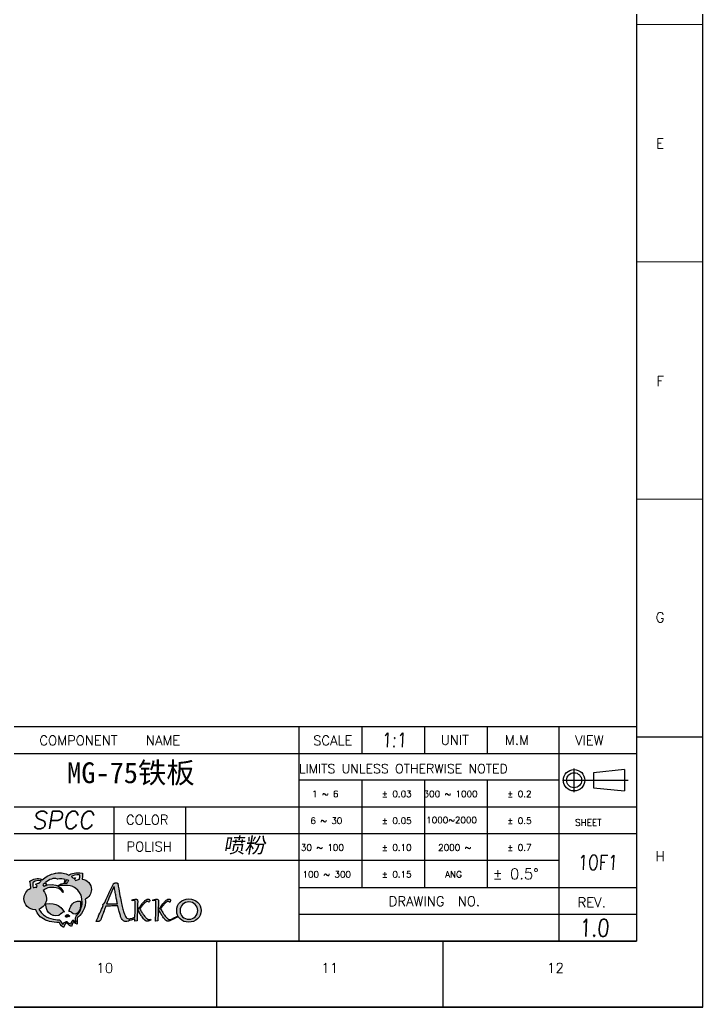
# Model space of a CAD drawing. Header units: millimetres. Extents: x 57 to 1289, y 41 to 911.
# Drawn here: x 986.3 to 1288.9, y 40.8 to 477.9 of the extents above; entities that cross this region are included whole.
import ezdxf
from ezdxf.enums import TextEntityAlignment as Align

# ---------------------------------------------------------------- set-up
doc = ezdxf.new("R2010")
doc.units = ezdxf.units.MM
doc.header["$LTSCALE"] = 30.734
doc.layers.get('0').update_dxf_attribs({"linetype": 'CONTINUOUS'})
doc.layers.add('图层2', color=5, linetype='CONTINUOUS')
doc.styles.add('POSITION', font='romanc.shx', dxfattribs={"height": 3})
doc.styles.get("Standard").update_dxf_attribs({"font": 'romans.shx', "oblique": 10})
doc.styles.add('样式 1', font='')
doc.styles.get('样式 1').set_extended_font_data('NSimSun')

# ---------------------------------------------------------------- blocks, each defined once
blk = doc.blocks.new('10')
for p, q in [((550.52, 288.14), (550.52, 882.14)), ((550.52, 288.14), (550.52, 882.14)), ((530.52, 862.14), (530.52, 308.14)), ((530.52, 369.89), (550.52, 369.89)), ((530.52, 308.14), (-270.48, 308.14)), ((403.52, 308.14), (403.52, 288.14)), ((471.92, 308.14), (471.92, 288.14)), ((550.52, 288.14), (-290.48, 288.14)), ((-290.48, 288.14), (550.52, 288.14))]:
    blk.add_line(p, q)
at = {"const_width": 0.3}
for points in [[(550.52, 585.14), (530.52, 585.14)], [(530.52, 513.39), (550.52, 513.39)], [(530.52, 441.64), (550.52, 441.64)]]:
    blk.add_lwpolyline(points, dxfattribs=at)
at = {"style": 'POSITION'}
for s, p in [('E', (537.64, 549.16)), ('F', (537.64, 477.33)), ('G', (537.64, 405.94)), ('H', (537.64, 333.77)), ('10', (369.75, 300.01)), ('11', (437.79, 300.01)), ('12', (505.98, 300.01))]:
    blk.add_text(s, height=3, dxfattribs=at).set_placement(p, align=Align.MIDDLE_CENTER)

msp = doc.modelspace()

# ---------------------------------------------------------------- hatches: boundary and pattern name
at = {"layer": '图层2'}
h = msp.add_hatch(color=256, dxfattribs=at)
h.dxf.hatch_style = 2
edge = h.paths.add_edge_path()
edge.add_spline(control_points=[(1013.899, 97.54), (1014.174, 99.371), (1014.063, 100.214), (1014.063, 100.214), (1011.059, 100.592), (1009.191, 100.122), (1008.025, 99.366), (1006.571, 100.096), (1004.658, 100.562), (1002.24, 100.201), (1002.24, 100.201), (999.159, 99.863), (996.318, 97.259), (995.104, 97.96), (993.316, 98.126), (990.747, 96.634), (990.747, 96.634), (991.045, 96.298), (991.163, 93.503), (989.414, 92.729), (988.193, 90.981), (988.193, 88.946), (988.193, 86.194), (990.424, 83.962), (993.176, 83.962), (993.285, 83.962), (993.392, 83.972), (993.499, 83.979), (994.065, 82.239), (995.236, 80.448), (997.611, 79.513), (997.611, 79.513), (1000.749, 78.133), (1003.858, 78.35), (1003.858, 78.35), (1004.141, 77.187), (1005.703, 76.17), (1005.703, 76.17), (1006.271, 77.478), (1006.981, 78.495), (1006.981, 78.495), (1007.889, 77.042), (1009.281, 76.606), (1009.281, 76.606), (1010.104, 79.077), (1010.104, 79.077), (1010.104, 79.077), (1010.388, 77.769), (1011.808, 77.623), (1011.808, 77.623), (1011.808, 80.385), (1011.808, 80.385), (1011.808, 80.385), (1015.397, 83.293), (1015.448, 87.363), (1015.448, 87.363), (1015.457, 87.909), (1015.328, 88.717), (1016.935, 89.443), (1018.056, 91.057), (1018.056, 92.936), (1018.056, 95.333), (1016.234, 97.304), (1013.899, 97.54)], knot_values=[0, 0, 0, 0, 1, 1, 1, 2, 2, 2, 3, 3, 3, 4, 4, 4, 5, 5, 5, 6, 6, 6, 7, 7, 7, 8, 8, 8, 9, 9, 9, 10, 10, 10, 11, 11, 11, 12, 12, 12, 13, 13, 13, 14, 14, 14, 15, 15, 15, 16, 16, 16, 17, 17, 17, 18, 18, 18, 19, 19, 19, 20, 20, 20, 21, 21, 21, 21], degree=3, periodic=0)
edge = h.paths.add_edge_path()
edge.add_spline(control_points=[(1008.016, 96.898), (1007.631, 96.485), (1007.397, 96.06), (1007.277, 95.798), (1006.91, 95.821), (1006.518, 95.818), (1006.112, 95.772), (1006.407, 96.339), (1006.739, 96.817), (1007.093, 97.224), (1007.388, 97.132), (1007.695, 97.025), (1008.016, 96.898)], knot_values=[0, 0, 0, 0, 1, 1, 1, 2, 2, 2, 3, 3, 3, 4, 4, 4, 4], degree=3, periodic=0)
edge = h.paths.add_edge_path()
edge.add_spline(control_points=[(1012.886, 99.346), (1012.958, 98.812), (1012.872, 98.087), (1012.774, 97.518), (1012.157, 97.431), (1011.579, 97.221), (1011.065, 96.915), (1010.928, 97.084), (1010.767, 97.269), (1010.58, 97.466), (1010.809, 97.83), (1011.003, 98.052), (1011.003, 98.052), (1010.649, 98.071), (1010.326, 98.049), (1010.03, 97.997), (1009.75, 98.247), (1009.435, 98.501), (1009.079, 98.745), (1011.017, 99.681), (1012.886, 99.346), (1012.886, 99.346)], knot_values=[0, 0, 0, 0, 1, 1, 1, 2, 2, 2, 3, 3, 3, 4, 4, 4, 5, 5, 5, 6, 6, 6, 7, 7, 7, 7], degree=3, periodic=0)
edge = h.paths.add_edge_path()
edge.add_spline(control_points=[(998.215, 94.854), (997.937, 94.761), (997.532, 94.602), (997.066, 94.351), (997.023, 94.431), (996.846, 94.744), (996.51, 95.051), (996.797, 95.317), (997.094, 95.579), (997.399, 95.829), (997.68, 95.567), (997.954, 95.244), (998.215, 94.854)], knot_values=[0, 0, 0, 0, 1, 1, 1, 2, 2, 2, 3, 3, 3, 4, 4, 4, 4], degree=3, periodic=0)
edge = h.paths.add_edge_path()
edge.add_spline(control_points=[(992.08, 96.064), (992.08, 96.064), (993.871, 97.297), (995.801, 96.753), (995.494, 96.436), (995.192, 96.089), (994.899, 95.712), (994.432, 95.727), (993.884, 95.625), (993.245, 95.329), (993.245, 95.329), (993.647, 95.029), (994.105, 94.565), (993.973, 94.35), (993.844, 94.129), (993.72, 93.899), (993.541, 93.918), (993.36, 93.93), (993.176, 93.93), (992.844, 93.93), (992.52, 93.896), (992.206, 93.834), (992.095, 94.509), (991.986, 95.433), (992.08, 96.064)], knot_values=[0, 0, 0, 0, 1, 1, 1, 2, 2, 2, 3, 3, 3, 4, 4, 4, 5, 5, 5, 6, 6, 6, 7, 7, 7, 8, 8, 8, 8], degree=3, periodic=0)
edge = h.paths.add_edge_path()
edge.add_spline(control_points=[(1013.938, 87.072), (1013.938, 87.072), (1013.875, 83.346), (1011.24, 81.112), (1011.24, 81.112), (1010.719, 79.852), (1011.335, 78.641), (1011.335, 78.641), (1010.625, 78.641), (1010.057, 79.416), (1010.057, 79.416), (1009.025, 79.126), (1008.997, 77.623), (1008.997, 77.623), (1007.833, 77.963), (1007.123, 78.786), (1007.123, 78.786), (1005.703, 78.641), (1005.466, 77.43), (1005.466, 77.43), (1004.141, 78.932), (1004.141, 79.465), (1004.141, 79.465), (1000.781, 79.562), (998.037, 80.919), (998.037, 80.919), (995.882, 81.92), (994.829, 84.249), (996.768, 84.932), (998.16, 86.774), (998.16, 88.946), (998.16, 90.313), (997.609, 91.551), (996.717, 92.452), (997.261, 92.929), (997.929, 93.357), (998.747, 93.671), (998.747, 93.671), (1003.537, 94.94), (1005.561, 91.644), (1005.561, 91.644), (1004.709, 95.998), (998.604, 94.969), (998.604, 94.969), (998.506, 94.947), (998.34, 94.895), (998.191, 95.223), (997.97, 95.633), (997.663, 96.041), (999.384, 97.396), (1001.321, 98.322), (1002.997, 97.536), (1002.997, 97.536), (1004.255, 97.937), (1006.41, 97.413), (1006.062, 96.531), (1006.109, 95.79), (1006.111, 95.772), (1005.167, 95.663), (1004.155, 95.321), (1003.253, 94.533), (1003.253, 94.533), (1006.606, 95.197), (1009.82, 94.242), (1009.82, 94.242), (1014.331, 92.283), (1013.938, 87.072)], knot_values=[0, 0, 0, 0, 1, 1, 1, 2, 2, 2, 3, 3, 3, 4, 4, 4, 5, 5, 5, 6, 6, 6, 7, 7, 7, 8, 8, 8, 9, 9, 9, 10, 10, 10, 11, 11, 11, 12, 12, 12, 13, 13, 13, 14, 14, 14, 15, 15, 15, 16, 16, 16, 17, 17, 17, 18, 18, 18, 19, 19, 19, 20, 20, 20, 21, 21, 21, 22, 22, 22, 22], degree=3, periodic=0)
h = msp.add_hatch(color=256, dxfattribs=at)
h.dxf.hatch_style = 2
edge = h.paths.add_edge_path()
edge.add_spline(control_points=[(1038.431, 88.374), (1038.38, 88.468), (1038.302, 88.54), (1038.197, 88.589), (1038.092, 88.637), (1037.946, 88.662), (1037.761, 88.662), (1037.573, 88.662), (1037.339, 88.637), (1037.06, 88.584), (1036.78, 88.535), (1036.439, 88.457), (1036.038, 88.354), (1036.038, 88.354), (1036.08, 88.011), (1036.08, 88.011), (1036.365, 88.053), (1036.599, 88.072), (1036.781, 88.072), (1036.917, 88.072), (1037.028, 88.058), (1037.116, 88.033), (1037.202, 88.006), (1037.271, 87.964), (1037.321, 87.906), (1037.371, 87.848), (1037.404, 87.773), (1037.424, 87.679), (1037.44, 87.588), (1037.45, 87.477), (1037.45, 87.347), (1037.45, 86.68), (1037.444, 86.018), (1037.435, 85.363), (1037.425, 84.709), (1037.411, 84.042), (1037.391, 83.367), (1037.372, 82.688), (1037.349, 81.991), (1037.324, 81.275), (1037.317, 81.087), (1037.309, 80.897), (1037.302, 80.704), (1036.815, 80.543), (1035.452, 80.104), (1035.304, 80.07), (1035.135, 80.032), (1034.968, 80.012), (1034.803, 80.012), (1034.551, 80.012), (1034.318, 80.051), (1034.105, 80.134), (1033.892, 80.217), (1033.69, 80.361), (1033.499, 80.572), (1033.307, 80.779), (1033.122, 81.064), (1032.943, 81.427), (1032.763, 81.792), (1032.584, 82.251), (1032.404, 82.813), (1032.226, 83.372), (1032.039, 84.042), (1031.846, 84.826), (1031.651, 85.606), (1031.447, 86.522), (1031.228, 87.574), (1031.009, 88.626), (1030.774, 89.824), (1030.52, 91.166), (1030.265, 92.511), (1029.986, 94.023), (1029.681, 95.705), (1029.526, 95.772), (1029.381, 95.819), (1029.245, 95.841), (1029.11, 95.866), (1028.972, 95.88), (1028.832, 95.88), (1028.733, 95.88), (1028.635, 95.871), (1028.532, 95.858), (1028.431, 95.841), (1028.334, 95.819), (1028.242, 95.783), (1028.151, 95.75), (1028.065, 95.703), (1027.987, 95.642), (1027.91, 95.581), (1027.847, 95.506), (1027.799, 95.415), (1027.271, 94.416), (1026.66, 93.176), (1025.968, 91.69), (1025.275, 90.206), (1024.486, 88.49), (1023.601, 86.541), (1023.289, 86.539), (1023.136, 86.439), (1023.136, 86.246), (1023.136, 86.137), (1023.185, 86.005), (1023.287, 85.844), (1022.803, 84.795), (1022.301, 83.693), (1021.779, 82.548), (1021.259, 81.399), (1020.707, 80.195), (1020.127, 78.936), (1020.127, 78.936), (1020.23, 78.864), (1020.23, 78.864), (1020.33, 78.858), (1020.442, 78.855), (1020.567, 78.852), (1020.69, 78.85), (1020.792, 78.85), (1020.875, 78.85), (1021.021, 78.85), (1021.159, 78.852), (1021.289, 78.861), (1021.419, 78.866), (1021.541, 78.894), (1021.651, 78.938), (1021.764, 78.986), (1021.868, 79.06), (1021.964, 79.16), (1022.062, 79.262), (1022.149, 79.406), (1022.226, 79.589), (1022.29, 79.749), (1022.357, 79.926), (1022.429, 80.123), (1022.503, 80.32), (1022.587, 80.555), (1022.684, 80.826), (1022.781, 81.097), (1022.893, 81.416), (1023.022, 81.781), (1023.15, 82.146), (1023.301, 82.575), (1023.475, 83.071), (1023.588, 83.389), (1023.719, 83.757), (1023.872, 84.175), (1024.025, 84.59), (1024.195, 85.05), (1024.383, 85.548), (1025.319, 85.601), (1026.224, 85.642), (1027.098, 85.675), (1027.972, 85.706), (1028.858, 85.728), (1029.753, 85.736), (1029.956, 84.798), (1030.15, 83.973), (1030.334, 83.262), (1030.519, 82.553), (1030.698, 81.942), (1030.872, 81.427), (1031.047, 80.914), (1031.22, 80.488), (1031.392, 80.148), (1031.563, 79.81), (1031.741, 79.539), (1031.922, 79.34), (1032.104, 79.138), (1032.293, 78.997), (1032.489, 78.914), (1032.686, 78.833), (1032.895, 78.791), (1033.117, 78.791), (1033.509, 78.791), (1033.96, 78.864), (1034.469, 79.007), (1034.895, 79.13), (1036.452, 79.662), (1037.274, 79.994), (1037.261, 79.67), (1037.248, 79.341), (1037.234, 79.002), (1037.234, 79.002), (1037.309, 78.994), (1037.309, 78.994), (1037.309, 78.994), (1038.292, 79.118), (1038.292, 79.118), (1038.306, 79.592), (1038.32, 80.068), (1038.337, 80.552), (1038.35, 81.034), (1038.366, 81.509), (1038.38, 81.98), (1038.393, 82.448), (1038.407, 82.904), (1038.421, 83.35), (1038.435, 83.793), (1038.447, 84.214), (1038.459, 84.612), (1038.47, 85.008), (1038.481, 85.377), (1038.492, 85.714), (1038.503, 86.052), (1038.511, 86.348), (1038.52, 86.605), (1038.525, 86.86), (1038.531, 87.07), (1038.536, 87.233), (1038.539, 87.397), (1038.542, 87.502), (1038.542, 87.549), (1038.542, 87.726), (1038.536, 87.884), (1038.525, 88.022), (1038.514, 88.16), (1038.482, 88.277), (1038.431, 88.374)], knot_values=[0, 0, 0, 0, 1, 1, 1, 2, 2, 2, 3, 3, 3, 4, 4, 4, 5, 5, 5, 6, 6, 6, 7, 7, 7, 8, 8, 8, 9, 9, 9, 10, 10, 10, 11, 11, 11, 12, 12, 12, 13, 13, 13, 14, 14, 14, 15, 15, 15, 16, 16, 16, 17, 17, 17, 18, 18, 18, 19, 19, 19, 20, 20, 20, 21, 21, 21, 22, 22, 22, 23, 23, 23, 24, 24, 24, 25, 25, 25, 26, 26, 26, 27, 27, 27, 28, 28, 28, 29, 29, 29, 30, 30, 30, 31, 31, 31, 32, 32, 32, 33, 33, 33, 34, 34, 34, 35, 35, 35, 36, 36, 36, 37, 37, 37, 38, 38, 38, 39, 39, 39, 40, 40, 40, 41, 41, 41, 42, 42, 42, 43, 43, 43, 44, 44, 44, 45, 45, 45, 46, 46, 46, 47, 47, 47, 48, 48, 48, 49, 49, 49, 50, 50, 50, 51, 51, 51, 52, 52, 52, 53, 53, 53, 54, 54, 54, 55, 55, 55, 56, 56, 56, 57, 57, 57, 58, 58, 58, 59, 59, 59, 60, 60, 60, 61, 61, 61, 62, 62, 62, 63, 63, 63, 64, 64, 64, 65, 65, 65, 66, 66, 66, 67, 67, 67, 68, 68, 68, 69, 69, 69, 70, 70, 70, 71, 71, 71, 72, 72, 72, 72], degree=3, periodic=0)
edge = h.paths.add_edge_path()
edge.add_spline(control_points=[(1027.189, 86.597), (1026.408, 86.586), (1025.603, 86.569), (1024.769, 86.55), (1025.196, 87.646), (1025.682, 88.844), (1026.229, 90.145), (1026.776, 91.449), (1027.399, 92.822), (1028.097, 94.267), (1028.097, 94.267), (1028.14, 94.267), (1028.14, 94.267), (1028.261, 93.538), (1028.384, 92.822), (1028.51, 92.116), (1028.636, 91.407), (1028.761, 90.729), (1028.881, 90.079), (1029.003, 89.426), (1029.122, 88.808), (1029.238, 88.224), (1029.354, 87.641), (1029.462, 87.109), (1029.565, 86.63), (1028.761, 86.619), (1027.968, 86.611), (1027.189, 86.597)], knot_values=[0, 0, 0, 0, 1, 1, 1, 2, 2, 2, 3, 3, 3, 4, 4, 4, 5, 5, 5, 6, 6, 6, 7, 7, 7, 8, 8, 8, 9, 9, 9, 9], degree=3, periodic=0)
h = msp.add_hatch(color=256, dxfattribs=at)
h.dxf.hatch_style = 2
edge = h.paths.add_edge_path()
edge.add_spline(control_points=[(1004.899, 84.475), (1004.899, 84.475), (1002.864, 87.576), (997.894, 86.607), (997.894, 86.607), (997.469, 82.731), (1001.065, 81.471), (1001.065, 81.471), (1003.337, 80.696), (1004.709, 82.295), (1004.709, 82.295), (1005.14, 82.893), (1006.125, 83.07), (1006.125, 83.07), (1005.94, 83.167), (1004.899, 84.475)], knot_values=[0, 0, 0, 0, 1, 1, 1, 2, 2, 2, 3, 3, 3, 4, 4, 4, 5, 5, 5, 5], degree=3, periodic=0)
h = msp.add_hatch(color=256, dxfattribs=at)
h.dxf.hatch_style = 2
edge = h.paths.add_edge_path()
edge.add_spline(control_points=[(1008.705, 85.016), (1008.181, 83.62), (1008.116, 83.351), (1008.116, 83.351), (1008.802, 83.27), (1009.125, 82.874), (1009.125, 82.874), (1010.262, 81.421), (1011.684, 82.406), (1011.684, 82.406), (1013.932, 83.998), (1013.125, 87.797), (1013.125, 87.797), (1009.656, 88.282), (1008.705, 85.016), (1008.705, 85.016)], knot_values=[0, 0, 0, 0, 1, 1, 1, 2, 2, 2, 3, 3, 3, 4, 4, 4, 5, 5, 5, 5], degree=3, periodic=0)
h = msp.add_hatch(color=256, dxfattribs=at)
h.dxf.hatch_style = 2
edge = h.paths.add_edge_path()
edge.add_spline(control_points=[(1043.87, 79.661), (1043.746, 79.633), (1043.63, 79.619), (1043.519, 79.619), (1043.426, 79.619), (1043.334, 79.631), (1043.246, 79.653), (1043.157, 79.675), (1043.065, 79.71), (1042.971, 79.763), (1042.877, 79.813), (1042.779, 79.88), (1042.68, 79.962), (1042.577, 80.043), (1042.469, 80.142), (1042.353, 80.259), (1042.192, 80.419), (1042.018, 80.613), (1041.83, 80.837), (1041.641, 81.061), (1041.431, 81.335), (1041.199, 81.659), (1040.966, 81.986), (1040.709, 82.368), (1040.426, 82.811), (1040.144, 83.251), (1039.829, 83.771), (1039.48, 84.369), (1039.795, 84.812), (1040.103, 85.232), (1040.405, 85.628), (1040.703, 86.024), (1040.994, 86.37), (1041.276, 86.669), (1041.555, 86.968), (1041.824, 87.206), (1042.079, 87.38), (1042.333, 87.557), (1042.573, 87.646), (1042.797, 87.646), (1042.908, 87.646), (1043.02, 87.624), (1043.136, 87.58), (1043.25, 87.538), (1043.362, 87.457), (1043.47, 87.341), (1043.47, 87.341), (1043.503, 87.341), (1043.503, 87.341), (1043.622, 87.432), (1043.713, 87.546), (1043.777, 87.679), (1043.841, 87.812), (1043.872, 87.945), (1043.872, 88.078), (1043.872, 88.163), (1043.858, 88.244), (1043.828, 88.321), (1043.801, 88.398), (1043.754, 88.468), (1043.692, 88.526), (1043.629, 88.584), (1043.551, 88.628), (1043.457, 88.664), (1043.363, 88.698), (1043.253, 88.717), (1043.125, 88.717), (1042.829, 88.717), (1042.527, 88.612), (1042.223, 88.404), (1041.916, 88.197), (1041.593, 87.903), (1041.254, 87.527), (1040.915, 87.148), (1040.554, 86.694), (1040.169, 86.165), (1039.784, 85.634), (1039.366, 85.05), (1038.915, 84.408), (1038.915, 84.408), (1038.608, 83.97), (1038.608, 83.97), (1038.608, 83.97), (1038.604, 83.918), (1038.604, 83.918), (1038.975, 83.27), (1039.315, 82.697), (1039.625, 82.204), (1039.935, 81.709), (1040.216, 81.283), (1040.471, 80.92), (1040.723, 80.56), (1040.95, 80.259), (1041.152, 80.021), (1041.351, 79.78), (1041.528, 79.592), (1041.68, 79.451), (1041.772, 79.365), (1041.859, 79.287), (1041.941, 79.224), (1042.025, 79.157), (1042.106, 79.104), (1042.19, 79.06), (1042.27, 79.018), (1042.353, 78.986), (1042.439, 78.963), (1042.521, 78.941), (1042.611, 78.93), (1042.706, 78.93), (1042.803, 78.93), (1042.908, 78.941), (1043.021, 78.961), (1043.135, 78.983), (1043.261, 79.016), (1043.396, 79.057), (1043.535, 79.102), (1043.684, 79.152), (1043.85, 79.215), (1044.014, 79.276), (1044.196, 79.351), (1044.395, 79.434), (1044.395, 79.434), (1044.279, 79.774), (1044.279, 79.774), (1044.13, 79.727), (1043.993, 79.688), (1043.87, 79.661)], knot_values=[0, 0, 0, 0, 1, 1, 1, 2, 2, 2, 3, 3, 3, 4, 4, 4, 5, 5, 5, 6, 6, 6, 7, 7, 7, 8, 8, 8, 9, 9, 9, 10, 10, 10, 11, 11, 11, 12, 12, 12, 13, 13, 13, 14, 14, 14, 15, 15, 15, 16, 16, 16, 17, 17, 17, 18, 18, 18, 19, 19, 19, 20, 20, 20, 21, 21, 21, 22, 22, 22, 23, 23, 23, 24, 24, 24, 25, 25, 25, 26, 26, 26, 27, 27, 27, 28, 28, 28, 29, 29, 29, 30, 30, 30, 31, 31, 31, 32, 32, 32, 33, 33, 33, 34, 34, 34, 35, 35, 35, 36, 36, 36, 37, 37, 37, 38, 38, 38, 39, 39, 39, 40, 40, 40, 41, 41, 41, 42, 42, 42, 42], degree=3, periodic=0)
h = msp.add_hatch(color=256, dxfattribs=at)
h.dxf.hatch_style = 2
edge = h.paths.add_edge_path()
edge.add_spline(control_points=[(1047.627, 88.374), (1047.575, 88.468), (1047.497, 88.54), (1047.392, 88.589), (1047.286, 88.637), (1047.141, 88.662), (1046.956, 88.662), (1046.768, 88.662), (1046.534, 88.637), (1046.254, 88.584), (1045.975, 88.535), (1045.634, 88.457), (1045.233, 88.354), (1045.233, 88.354), (1045.274, 88.011), (1045.274, 88.011), (1045.56, 88.053), (1045.793, 88.072), (1045.976, 88.072), (1046.112, 88.072), (1046.224, 88.058), (1046.31, 88.033), (1046.398, 88.006), (1046.466, 87.964), (1046.516, 87.906), (1046.566, 87.848), (1046.599, 87.773), (1046.617, 87.679), (1046.635, 87.588), (1046.645, 87.477), (1046.645, 87.347), (1046.645, 86.68), (1046.639, 86.018), (1046.631, 85.363), (1046.619, 84.709), (1046.606, 84.042), (1046.586, 83.367), (1046.567, 82.688), (1046.544, 81.991), (1046.517, 81.275), (1046.491, 80.555), (1046.462, 79.799), (1046.429, 79.002), (1046.429, 79.002), (1046.504, 78.994), (1046.504, 78.994), (1046.504, 78.994), (1047.487, 79.118), (1047.487, 79.118), (1047.501, 79.592), (1047.515, 80.068), (1047.53, 80.552), (1047.546, 81.034), (1047.561, 81.509), (1047.575, 81.98), (1047.589, 82.448), (1047.602, 82.904), (1047.616, 83.35), (1047.63, 83.793), (1047.642, 84.214), (1047.653, 84.612), (1047.664, 85.008), (1047.676, 85.377), (1047.686, 85.714), (1047.698, 86.052), (1047.706, 86.348), (1047.713, 86.605), (1047.72, 86.86), (1047.727, 87.07), (1047.729, 87.233), (1047.735, 87.397), (1047.736, 87.502), (1047.736, 87.549), (1047.736, 87.726), (1047.731, 87.884), (1047.72, 88.022), (1047.709, 88.16), (1047.677, 88.277), (1047.627, 88.374)], knot_values=[0, 0, 0, 0, 1, 1, 1, 2, 2, 2, 3, 3, 3, 4, 4, 4, 5, 5, 5, 6, 6, 6, 7, 7, 7, 8, 8, 8, 9, 9, 9, 10, 10, 10, 11, 11, 11, 12, 12, 12, 13, 13, 13, 14, 14, 14, 15, 15, 15, 16, 16, 16, 17, 17, 17, 18, 18, 18, 19, 19, 19, 20, 20, 20, 21, 21, 21, 22, 22, 22, 23, 23, 23, 24, 24, 24, 25, 25, 25, 26, 26, 26, 26], degree=3, periodic=0)
h = msp.add_hatch(color=256, dxfattribs=at)
h.dxf.hatch_style = 2
edge = h.paths.add_edge_path()
edge.add_spline(control_points=[(1053.066, 79.661), (1052.941, 79.633), (1052.825, 79.619), (1052.715, 79.619), (1052.62, 79.619), (1052.529, 79.631), (1052.441, 79.653), (1052.352, 79.675), (1052.26, 79.71), (1052.166, 79.763), (1052.072, 79.813), (1051.974, 79.88), (1051.873, 79.962), (1051.772, 80.043), (1051.664, 80.142), (1051.548, 80.259), (1051.388, 80.419), (1051.213, 80.613), (1051.024, 80.837), (1050.836, 81.061), (1050.626, 81.335), (1050.394, 81.659), (1050.161, 81.986), (1049.903, 82.368), (1049.622, 82.811), (1049.339, 83.251), (1049.023, 83.771), (1048.675, 84.369), (1048.99, 84.812), (1049.297, 85.232), (1049.597, 85.628), (1049.898, 86.024), (1050.189, 86.37), (1050.469, 86.669), (1050.751, 86.968), (1051.019, 87.206), (1051.274, 87.38), (1051.528, 87.557), (1051.768, 87.646), (1051.992, 87.646), (1052.103, 87.646), (1052.215, 87.624), (1052.329, 87.58), (1052.444, 87.538), (1052.556, 87.457), (1052.665, 87.341), (1052.665, 87.341), (1052.698, 87.341), (1052.698, 87.341), (1052.817, 87.432), (1052.908, 87.546), (1052.972, 87.679), (1053.035, 87.812), (1053.067, 87.945), (1053.067, 88.078), (1053.067, 88.163), (1053.052, 88.244), (1053.024, 88.321), (1052.994, 88.398), (1052.949, 88.468), (1052.886, 88.526), (1052.825, 88.584), (1052.746, 88.628), (1052.652, 88.664), (1052.558, 88.698), (1052.447, 88.717), (1052.32, 88.717), (1052.024, 88.717), (1051.722, 88.612), (1051.416, 88.404), (1051.11, 88.197), (1050.788, 87.903), (1050.45, 87.527), (1050.11, 87.148), (1049.749, 86.694), (1049.364, 86.165), (1048.979, 85.634), (1048.561, 85.05), (1048.11, 84.408), (1048.11, 84.408), (1047.803, 83.97), (1047.803, 83.97), (1047.803, 83.97), (1047.799, 83.918), (1047.799, 83.918), (1048.169, 83.27), (1048.51, 82.697), (1048.82, 82.204), (1049.13, 81.709), (1049.413, 81.283), (1049.664, 80.92), (1049.919, 80.56), (1050.144, 80.259), (1050.345, 80.021), (1050.546, 79.78), (1050.723, 79.592), (1050.875, 79.451), (1050.967, 79.365), (1051.054, 79.287), (1051.137, 79.224), (1051.22, 79.157), (1051.301, 79.104), (1051.383, 79.06), (1051.464, 79.018), (1051.548, 78.986), (1051.632, 78.963), (1051.717, 78.941), (1051.806, 78.93), (1051.9, 78.93), (1051.998, 78.93), (1052.103, 78.941), (1052.216, 78.961), (1052.329, 78.983), (1052.455, 79.016), (1052.593, 79.057), (1052.728, 79.102), (1052.879, 79.152), (1053.044, 79.215), (1053.208, 79.276), (1056.052, 80.695), (1056.251, 80.778), (1056.251, 80.778), (1056.135, 81.118), (1056.135, 81.118), (1055.985, 81.071), (1053.187, 79.688), (1053.066, 79.661)], knot_values=[0, 0, 0, 0, 1, 1, 1, 2, 2, 2, 3, 3, 3, 4, 4, 4, 5, 5, 5, 6, 6, 6, 7, 7, 7, 8, 8, 8, 9, 9, 9, 10, 10, 10, 11, 11, 11, 12, 12, 12, 13, 13, 13, 14, 14, 14, 15, 15, 15, 16, 16, 16, 17, 17, 17, 18, 18, 18, 19, 19, 19, 20, 20, 20, 21, 21, 21, 22, 22, 22, 23, 23, 23, 24, 24, 24, 25, 25, 25, 26, 26, 26, 27, 27, 27, 28, 28, 28, 29, 29, 29, 30, 30, 30, 31, 31, 31, 32, 32, 32, 33, 33, 33, 34, 34, 34, 35, 35, 35, 36, 36, 36, 37, 37, 37, 38, 38, 38, 39, 39, 39, 40, 40, 40, 41, 41, 41, 42, 42, 42, 42], degree=3, periodic=0)
h = msp.add_hatch(color=256, dxfattribs=at)
h.dxf.hatch_style = 2
edge = h.paths.add_edge_path()
edge.add_spline(control_points=[(1065.065, 87.325), (1064.032, 88.308), (1062.739, 88.8), (1061.186, 88.8), (1059.633, 88.8), (1058.348, 88.308), (1057.333, 87.325), (1056.316, 86.342), (1055.808, 85.1), (1055.808, 83.598), (1055.808, 82.136), (1056.313, 80.919), (1057.322, 79.947), (1058.33, 78.976), (1059.593, 78.49), (1061.106, 78.49), (1062.694, 78.49), (1064.008, 78.976), (1065.051, 79.947), (1066.093, 80.919), (1066.614, 82.145), (1066.614, 83.627), (1066.614, 85.109), (1066.098, 86.342), (1065.065, 87.325)], knot_values=[0, 0, 0, 0, 1, 1, 1, 2, 2, 2, 3, 3, 3, 4, 4, 4, 5, 5, 5, 6, 6, 6, 7, 7, 7, 8, 8, 8, 8], degree=3, periodic=0)
edge = h.paths.add_edge_path()
edge.add_spline(control_points=[(1064.007, 80.915), (1063.257, 80.18), (1062.322, 79.814), (1061.201, 79.814), (1060.084, 79.814), (1059.154, 80.173), (1058.412, 80.893), (1057.669, 81.612), (1057.297, 82.514), (1057.297, 83.598), (1057.297, 84.716), (1057.668, 85.634), (1058.408, 86.354), (1059.149, 87.073), (1060.093, 87.432), (1061.244, 87.432), (1062.336, 87.432), (1063.257, 87.069), (1064.007, 86.342), (1064.758, 85.616), (1065.132, 84.72), (1065.132, 83.655), (1065.132, 82.562), (1064.758, 81.648), (1064.007, 80.915)], knot_values=[0, 0, 0, 0, 1, 1, 1, 2, 2, 2, 3, 3, 3, 4, 4, 4, 5, 5, 5, 6, 6, 6, 7, 7, 7, 8, 8, 8, 8], degree=3, periodic=0)
h = msp.add_hatch(color=256, dxfattribs=at)
h.dxf.hatch_style = 2
edge = h.paths.add_edge_path()
edge.add_spline(control_points=[(1006.508, 80.996), (1006.981, 80.172), (1007.548, 80.996), (1007.548, 80.996), (1008.303, 80.512), (1008.319, 81.286), (1008.319, 81.286), (1007.243, 82.789), (1006.508, 80.996), (1006.508, 80.996)], knot_values=[0, 0, 0, 0, 1, 1, 1, 2, 2, 2, 3, 3, 3, 3], degree=3, periodic=0)

# ---------------------------------------------------------------- linework, layer by layer
for p, q in [((789.637, 165.038), (1259.418, 165.038)), ((1109.942, 165.038), (1109.942, 70.132)), ((1137.702, 165.038), (1137.702, 153.412)), ((1165.462, 165.038), (1165.462, 153.412)), ((1193.221, 165.038), (1193.221, 153.412)), ((1224.918, 165.038), (1224.918, 70.132)), ((1259.418, 165.038), (1259.418, 70.132)), ((789.637, 153.174), (1259.418, 153.174)), ((1254.077, 146.057), (1240.293, 144.633)), ((1240.293, 144.633), (1240.293, 137.99)), ((1254.077, 146.057), (1254.077, 136.566)), ((1224.918, 141.311), (1109.942, 141.311)), ((1137.702, 141.311), (1137.702, 93.859)), ((1165.462, 141.311), (1165.462, 93.859)), ((1193.221, 141.311), (1193.221, 93.859)), ((1240.293, 137.99), (1254.077, 136.566)), ((1259.418, 129.448), (789.637, 129.448)), ((1028.086, 105.722), (1028.086, 129.448)), ((1059.653, 129.448), (1059.653, 105.722)), ((1259.418, 117.585), (789.637, 117.585)), ((1224.918, 105.722), (789.637, 105.722)), ((1109.942, 93.859), (1259.418, 93.859)), ((1109.942, 81.995), (1259.418, 81.995)), ((789.637, 70.132), (1259.418, 70.132))]:
    msp.add_line(p, q)
at = {"ltscale": 0.5}
for p, q in [((1231.752, 136.079), (1231.752, 146.436)), ((1226.666, 141.311), (1255.668, 141.311))]:
    msp.add_line(p, q, dxfattribs=at)
for radius in [4.745, 3.322]:
    msp.add_circle((1231.752, 141.311), radius)
at = {"layer": '图层2'}
for points, knots in [([(1013.899, 97.54), (1014.174, 99.371), (1014.063, 100.214), (1014.063, 100.214), (1011.059, 100.592), (1009.191, 100.122), (1008.025, 99.366), (1006.571, 100.096), (1004.658, 100.562), (1002.24, 100.201), (1002.24, 100.201), (999.159, 99.863), (996.318, 97.259), (995.104, 97.96), (993.316, 98.126), (990.747, 96.634), (990.747, 96.634), (991.045, 96.298), (991.163, 93.503), (989.414, 92.729), (988.193, 90.981), (988.193, 88.946), (988.193, 86.194), (990.424, 83.962), (993.176, 83.962), (993.285, 83.962), (993.392, 83.972), (993.499, 83.979), (994.065, 82.239), (995.236, 80.448), (997.611, 79.513), (997.611, 79.513), (1000.749, 78.133), (1003.858, 78.35), (1003.858, 78.35), (1004.141, 77.187), (1005.703, 76.17), (1005.703, 76.17), (1006.271, 77.478), (1006.981, 78.495), (1006.981, 78.495), (1007.889, 77.042), (1009.281, 76.606), (1009.281, 76.606), (1010.104, 79.077), (1010.104, 79.077), (1010.104, 79.077), (1010.388, 77.769), (1011.808, 77.623), (1011.808, 77.623), (1011.808, 80.385), (1011.808, 80.385), (1011.808, 80.385), (1015.397, 83.293), (1015.448, 87.363), (1015.448, 87.363), (1015.457, 87.909), (1015.328, 88.717), (1016.935, 89.443), (1018.056, 91.057), (1018.056, 92.936), (1018.056, 95.333), (1016.234, 97.304), (1013.899, 97.54)], [0, 0, 0, 0, 1, 1, 1, 2, 2, 2, 3, 3, 3, 4, 4, 4, 5, 5, 5, 6, 6, 6, 7, 7, 7, 8, 8, 8, 9, 9, 9, 10, 10, 10, 11, 11, 11, 12, 12, 12, 13, 13, 13, 14, 14, 14, 15, 15, 15, 16, 16, 16, 17, 17, 17, 18, 18, 18, 19, 19, 19, 20, 20, 20, 21, 21, 21, 21]), ([(992.08, 96.064), (992.08, 96.064), (993.871, 97.297), (995.801, 96.753), (995.494, 96.436), (995.192, 96.089), (994.899, 95.712), (994.432, 95.727), (993.884, 95.625), (993.245, 95.329), (993.245, 95.329), (993.647, 95.029), (994.105, 94.565), (993.973, 94.35), (993.844, 94.129), (993.72, 93.899), (993.541, 93.918), (993.36, 93.93), (993.176, 93.93), (992.844, 93.93), (992.52, 93.896), (992.206, 93.834), (992.095, 94.509), (991.986, 95.433), (992.08, 96.064)], [0, 0, 0, 0, 1, 1, 1, 2, 2, 2, 3, 3, 3, 4, 4, 4, 5, 5, 5, 6, 6, 6, 7, 7, 7, 8, 8, 8, 8]), ([(1013.938, 87.072), (1013.938, 87.072), (1013.875, 83.346), (1011.24, 81.112), (1011.24, 81.112), (1010.719, 79.852), (1011.335, 78.641), (1011.335, 78.641), (1010.625, 78.641), (1010.057, 79.416), (1010.057, 79.416), (1009.025, 79.126), (1008.997, 77.623), (1008.997, 77.623), (1007.833, 77.963), (1007.123, 78.786), (1007.123, 78.786), (1005.703, 78.641), (1005.466, 77.43), (1005.466, 77.43), (1004.141, 78.932), (1004.141, 79.465), (1004.141, 79.465), (1000.781, 79.562), (998.037, 80.919), (998.037, 80.919), (995.882, 81.92), (994.829, 84.249), (996.768, 84.932), (998.16, 86.774), (998.16, 88.946), (998.16, 90.313), (997.609, 91.551), (996.717, 92.452), (997.261, 92.929), (997.929, 93.357), (998.747, 93.671), (998.747, 93.671), (1003.537, 94.94), (1005.561, 91.644), (1005.561, 91.644), (1004.709, 95.998), (998.604, 94.969), (998.604, 94.969), (998.506, 94.947), (998.34, 94.895), (998.191, 95.223), (997.97, 95.633), (997.663, 96.041), (999.384, 97.396), (1001.321, 98.322), (1002.997, 97.536), (1002.997, 97.536), (1004.255, 97.937), (1006.41, 97.413), (1006.062, 96.531), (1006.109, 95.79), (1006.111, 95.772), (1005.167, 95.663), (1004.155, 95.321), (1003.253, 94.533), (1003.253, 94.533), (1006.606, 95.197), (1009.82, 94.242), (1009.82, 94.242), (1014.331, 92.283), (1013.938, 87.072)], [0, 0, 0, 0, 1, 1, 1, 2, 2, 2, 3, 3, 3, 4, 4, 4, 5, 5, 5, 6, 6, 6, 7, 7, 7, 8, 8, 8, 9, 9, 9, 10, 10, 10, 11, 11, 11, 12, 12, 12, 13, 13, 13, 14, 14, 14, 15, 15, 15, 16, 16, 16, 17, 17, 17, 18, 18, 18, 19, 19, 19, 20, 20, 20, 21, 21, 21, 22, 22, 22, 22]), ([(1008.016, 96.898), (1007.631, 96.485), (1007.397, 96.06), (1007.277, 95.798), (1006.91, 95.821), (1006.518, 95.818), (1006.112, 95.772), (1006.407, 96.339), (1006.739, 96.817), (1007.093, 97.224), (1007.388, 97.132), (1007.695, 97.025), (1008.016, 96.898)], [0, 0, 0, 0, 1, 1, 1, 2, 2, 2, 3, 3, 3, 4, 4, 4, 4]), ([(1012.886, 99.346), (1012.958, 98.812), (1012.872, 98.087), (1012.774, 97.518), (1012.157, 97.431), (1011.579, 97.221), (1011.065, 96.915), (1010.928, 97.084), (1010.767, 97.269), (1010.58, 97.466), (1010.809, 97.83), (1011.003, 98.052), (1011.003, 98.052), (1010.649, 98.071), (1010.326, 98.049), (1010.03, 97.997), (1009.75, 98.247), (1009.435, 98.501), (1009.079, 98.745), (1011.017, 99.681), (1012.886, 99.346), (1012.886, 99.346)], [0, 0, 0, 0, 1, 1, 1, 2, 2, 2, 3, 3, 3, 4, 4, 4, 5, 5, 5, 6, 6, 6, 7, 7, 7, 7]), ([(998.215, 94.854), (997.937, 94.761), (997.532, 94.602), (997.066, 94.351), (997.023, 94.431), (996.846, 94.744), (996.51, 95.051), (996.797, 95.317), (997.094, 95.579), (997.399, 95.829), (997.68, 95.567), (997.954, 95.244), (998.215, 94.854)], [0, 0, 0, 0, 1, 1, 1, 2, 2, 2, 3, 3, 3, 4, 4, 4, 4]), ([(1038.431, 88.374), (1038.38, 88.468), (1038.302, 88.54), (1038.197, 88.589), (1038.092, 88.637), (1037.946, 88.662), (1037.761, 88.662), (1037.573, 88.662), (1037.339, 88.637), (1037.06, 88.584), (1036.78, 88.535), (1036.439, 88.457), (1036.038, 88.354), (1036.038, 88.354), (1036.08, 88.011), (1036.08, 88.011), (1036.365, 88.053), (1036.599, 88.072), (1036.781, 88.072), (1036.917, 88.072), (1037.028, 88.058), (1037.116, 88.033), (1037.202, 88.006), (1037.271, 87.964), (1037.321, 87.906), (1037.371, 87.848), (1037.404, 87.773), (1037.424, 87.679), (1037.44, 87.588), (1037.45, 87.477), (1037.45, 87.347), (1037.45, 86.68), (1037.444, 86.018), (1037.435, 85.363), (1037.425, 84.709), (1037.411, 84.042), (1037.391, 83.367), (1037.372, 82.688), (1037.349, 81.991), (1037.324, 81.275), (1037.317, 81.087), (1037.309, 80.897), (1037.302, 80.704), (1036.815, 80.543), (1035.452, 80.104), (1035.304, 80.07), (1035.135, 80.032), (1034.968, 80.012), (1034.803, 80.012), (1034.551, 80.012), (1034.318, 80.051), (1034.105, 80.134), (1033.892, 80.217), (1033.69, 80.361), (1033.499, 80.572), (1033.307, 80.779), (1033.122, 81.064), (1032.943, 81.427), (1032.763, 81.792), (1032.584, 82.251), (1032.404, 82.813), (1032.226, 83.372), (1032.039, 84.042), (1031.846, 84.826), (1031.651, 85.606), (1031.447, 86.522), (1031.228, 87.574), (1031.009, 88.626), (1030.774, 89.824), (1030.52, 91.166), (1030.265, 92.511), (1029.986, 94.023), (1029.681, 95.705), (1029.526, 95.772), (1029.381, 95.819), (1029.245, 95.841), (1029.11, 95.866), (1028.972, 95.88), (1028.832, 95.88), (1028.733, 95.88), (1028.635, 95.871), (1028.532, 95.858), (1028.431, 95.841), (1028.334, 95.819), (1028.242, 95.783), (1028.151, 95.75), (1028.065, 95.703), (1027.987, 95.642), (1027.91, 95.581), (1027.847, 95.506), (1027.799, 95.415), (1027.271, 94.416), (1026.66, 93.176), (1025.968, 91.69), (1025.275, 90.206), (1024.486, 88.49), (1023.601, 86.541), (1023.289, 86.539), (1023.136, 86.439), (1023.136, 86.246), (1023.136, 86.137), (1023.185, 86.005), (1023.287, 85.844), (1022.803, 84.795), (1022.301, 83.693), (1021.779, 82.548), (1021.259, 81.399), (1020.707, 80.195), (1020.127, 78.936), (1020.127, 78.936), (1020.23, 78.864), (1020.23, 78.864), (1020.33, 78.858), (1020.442, 78.855), (1020.567, 78.852), (1020.69, 78.85), (1020.792, 78.85), (1020.875, 78.85), (1021.021, 78.85), (1021.159, 78.852), (1021.289, 78.861), (1021.419, 78.866), (1021.541, 78.894), (1021.651, 78.938), (1021.764, 78.986), (1021.868, 79.06), (1021.964, 79.16), (1022.062, 79.262), (1022.149, 79.406), (1022.226, 79.589), (1022.29, 79.749), (1022.357, 79.926), (1022.429, 80.123), (1022.503, 80.32), (1022.587, 80.555), (1022.684, 80.826), (1022.781, 81.097), (1022.893, 81.416), (1023.022, 81.781), (1023.15, 82.146), (1023.301, 82.575), (1023.475, 83.071), (1023.588, 83.389), (1023.719, 83.757), (1023.872, 84.175), (1024.025, 84.59), (1024.195, 85.05), (1024.383, 85.548), (1025.319, 85.601), (1026.224, 85.642), (1027.098, 85.675), (1027.972, 85.706), (1028.858, 85.728), (1029.753, 85.736), (1029.956, 84.798), (1030.15, 83.973), (1030.334, 83.262), (1030.519, 82.553), (1030.698, 81.942), (1030.872, 81.427), (1031.047, 80.914), (1031.22, 80.488), (1031.392, 80.148), (1031.563, 79.81), (1031.741, 79.539), (1031.922, 79.34), (1032.104, 79.138), (1032.293, 78.997), (1032.489, 78.914), (1032.686, 78.833), (1032.895, 78.791), (1033.117, 78.791), (1033.509, 78.791), (1033.96, 78.864), (1034.469, 79.007), (1034.895, 79.13), (1036.452, 79.662), (1037.274, 79.994), (1037.261, 79.67), (1037.248, 79.341), (1037.234, 79.002), (1037.234, 79.002), (1037.309, 78.994), (1037.309, 78.994), (1037.309, 78.994), (1038.292, 79.118), (1038.292, 79.118), (1038.306, 79.592), (1038.32, 80.068), (1038.337, 80.552), (1038.35, 81.034), (1038.366, 81.509), (1038.38, 81.98), (1038.393, 82.448), (1038.407, 82.904), (1038.421, 83.35), (1038.435, 83.793), (1038.447, 84.214), (1038.459, 84.612), (1038.47, 85.008), (1038.481, 85.377), (1038.492, 85.714), (1038.503, 86.052), (1038.511, 86.348), (1038.52, 86.605), (1038.525, 86.86), (1038.531, 87.07), (1038.536, 87.233), (1038.539, 87.397), (1038.542, 87.502), (1038.542, 87.549), (1038.542, 87.726), (1038.536, 87.884), (1038.525, 88.022), (1038.514, 88.16), (1038.482, 88.277), (1038.431, 88.374)], [0, 0, 0, 0, 1, 1, 1, 2, 2, 2, 3, 3, 3, 4, 4, 4, 5, 5, 5, 6, 6, 6, 7, 7, 7, 8, 8, 8, 9, 9, 9, 10, 10, 10, 11, 11, 11, 12, 12, 12, 13, 13, 13, 14, 14, 14, 15, 15, 15, 16, 16, 16, 17, 17, 17, 18, 18, 18, 19, 19, 19, 20, 20, 20, 21, 21, 21, 22, 22, 22, 23, 23, 23, 24, 24, 24, 25, 25, 25, 26, 26, 26, 27, 27, 27, 28, 28, 28, 29, 29, 29, 30, 30, 30, 31, 31, 31, 32, 32, 32, 33, 33, 33, 34, 34, 34, 35, 35, 35, 36, 36, 36, 37, 37, 37, 38, 38, 38, 39, 39, 39, 40, 40, 40, 41, 41, 41, 42, 42, 42, 43, 43, 43, 44, 44, 44, 45, 45, 45, 46, 46, 46, 47, 47, 47, 48, 48, 48, 49, 49, 49, 50, 50, 50, 51, 51, 51, 52, 52, 52, 53, 53, 53, 54, 54, 54, 55, 55, 55, 56, 56, 56, 57, 57, 57, 58, 58, 58, 59, 59, 59, 60, 60, 60, 61, 61, 61, 62, 62, 62, 63, 63, 63, 64, 64, 64, 65, 65, 65, 66, 66, 66, 67, 67, 67, 68, 68, 68, 69, 69, 69, 70, 70, 70, 71, 71, 71, 72, 72, 72, 72]), ([(1027.189, 86.597), (1026.408, 86.586), (1025.603, 86.569), (1024.769, 86.55), (1025.196, 87.646), (1025.682, 88.844), (1026.229, 90.145), (1026.776, 91.449), (1027.399, 92.822), (1028.097, 94.267), (1028.097, 94.267), (1028.14, 94.267), (1028.14, 94.267), (1028.261, 93.538), (1028.384, 92.822), (1028.51, 92.116), (1028.636, 91.407), (1028.761, 90.729), (1028.881, 90.079), (1029.003, 89.426), (1029.122, 88.808), (1029.238, 88.224), (1029.354, 87.641), (1029.462, 87.109), (1029.565, 86.63), (1028.761, 86.619), (1027.968, 86.611), (1027.189, 86.597)], [0, 0, 0, 0, 1, 1, 1, 2, 2, 2, 3, 3, 3, 4, 4, 4, 5, 5, 5, 6, 6, 6, 7, 7, 7, 8, 8, 8, 9, 9, 9, 9]), ([(1004.899, 84.475), (1004.899, 84.475), (1002.864, 87.576), (997.894, 86.607), (997.894, 86.607), (997.469, 82.731), (1001.065, 81.471), (1001.065, 81.471), (1003.337, 80.696), (1004.709, 82.295), (1004.709, 82.295), (1005.14, 82.893), (1006.125, 83.07), (1006.125, 83.07), (1005.94, 83.167), (1004.899, 84.475)], [0, 0, 0, 0, 1, 1, 1, 2, 2, 2, 3, 3, 3, 4, 4, 4, 5, 5, 5, 5]), ([(1008.705, 85.016), (1008.181, 83.62), (1008.116, 83.351), (1008.116, 83.351), (1008.802, 83.27), (1009.125, 82.874), (1009.125, 82.874), (1010.262, 81.421), (1011.684, 82.406), (1011.684, 82.406), (1013.932, 83.998), (1013.125, 87.797), (1013.125, 87.797), (1009.656, 88.282), (1008.705, 85.016), (1008.705, 85.016)], [0, 0, 0, 0, 1, 1, 1, 2, 2, 2, 3, 3, 3, 4, 4, 4, 5, 5, 5, 5]), ([(1043.87, 79.661), (1043.746, 79.633), (1043.63, 79.619), (1043.519, 79.619), (1043.426, 79.619), (1043.334, 79.631), (1043.246, 79.653), (1043.157, 79.675), (1043.065, 79.71), (1042.971, 79.763), (1042.877, 79.813), (1042.779, 79.88), (1042.68, 79.962), (1042.577, 80.043), (1042.469, 80.142), (1042.353, 80.259), (1042.192, 80.419), (1042.018, 80.613), (1041.83, 80.837), (1041.641, 81.061), (1041.431, 81.335), (1041.199, 81.659), (1040.966, 81.986), (1040.709, 82.368), (1040.426, 82.811), (1040.144, 83.251), (1039.829, 83.771), (1039.48, 84.369), (1039.795, 84.812), (1040.103, 85.232), (1040.405, 85.628), (1040.703, 86.024), (1040.994, 86.37), (1041.276, 86.669), (1041.555, 86.968), (1041.824, 87.206), (1042.079, 87.38), (1042.333, 87.557), (1042.573, 87.646), (1042.797, 87.646), (1042.908, 87.646), (1043.02, 87.624), (1043.136, 87.58), (1043.25, 87.538), (1043.362, 87.457), (1043.47, 87.341), (1043.47, 87.341), (1043.503, 87.341), (1043.503, 87.341), (1043.622, 87.432), (1043.713, 87.546), (1043.777, 87.679), (1043.841, 87.812), (1043.872, 87.945), (1043.872, 88.078), (1043.872, 88.163), (1043.858, 88.244), (1043.828, 88.321), (1043.801, 88.398), (1043.754, 88.468), (1043.692, 88.526), (1043.629, 88.584), (1043.551, 88.628), (1043.457, 88.664), (1043.363, 88.698), (1043.253, 88.717), (1043.125, 88.717), (1042.829, 88.717), (1042.527, 88.612), (1042.223, 88.404), (1041.916, 88.197), (1041.593, 87.903), (1041.254, 87.527), (1040.915, 87.148), (1040.554, 86.694), (1040.169, 86.165), (1039.784, 85.634), (1039.366, 85.05), (1038.915, 84.408), (1038.915, 84.408), (1038.608, 83.97), (1038.608, 83.97), (1038.608, 83.97), (1038.604, 83.918), (1038.604, 83.918), (1038.975, 83.27), (1039.315, 82.697), (1039.625, 82.204), (1039.935, 81.709), (1040.216, 81.283), (1040.471, 80.92), (1040.723, 80.56), (1040.95, 80.259), (1041.152, 80.021), (1041.351, 79.78), (1041.528, 79.592), (1041.68, 79.451), (1041.772, 79.365), (1041.859, 79.287), (1041.941, 79.224), (1042.025, 79.157), (1042.106, 79.104), (1042.19, 79.06), (1042.27, 79.018), (1042.353, 78.986), (1042.439, 78.963), (1042.521, 78.941), (1042.611, 78.93), (1042.706, 78.93), (1042.803, 78.93), (1042.908, 78.941), (1043.021, 78.961), (1043.135, 78.983), (1043.261, 79.016), (1043.396, 79.057), (1043.535, 79.102), (1043.684, 79.152), (1043.85, 79.215), (1044.014, 79.276), (1044.196, 79.351), (1044.395, 79.434), (1044.395, 79.434), (1044.279, 79.774), (1044.279, 79.774), (1044.13, 79.727), (1043.993, 79.688), (1043.87, 79.661)], [0, 0, 0, 0, 1, 1, 1, 2, 2, 2, 3, 3, 3, 4, 4, 4, 5, 5, 5, 6, 6, 6, 7, 7, 7, 8, 8, 8, 9, 9, 9, 10, 10, 10, 11, 11, 11, 12, 12, 12, 13, 13, 13, 14, 14, 14, 15, 15, 15, 16, 16, 16, 17, 17, 17, 18, 18, 18, 19, 19, 19, 20, 20, 20, 21, 21, 21, 22, 22, 22, 23, 23, 23, 24, 24, 24, 25, 25, 25, 26, 26, 26, 27, 27, 27, 28, 28, 28, 29, 29, 29, 30, 30, 30, 31, 31, 31, 32, 32, 32, 33, 33, 33, 34, 34, 34, 35, 35, 35, 36, 36, 36, 37, 37, 37, 38, 38, 38, 39, 39, 39, 40, 40, 40, 41, 41, 41, 42, 42, 42, 42]), ([(1047.627, 88.374), (1047.575, 88.468), (1047.497, 88.54), (1047.392, 88.589), (1047.286, 88.637), (1047.141, 88.662), (1046.956, 88.662), (1046.768, 88.662), (1046.534, 88.637), (1046.254, 88.584), (1045.975, 88.535), (1045.634, 88.457), (1045.233, 88.354), (1045.233, 88.354), (1045.274, 88.011), (1045.274, 88.011), (1045.56, 88.053), (1045.793, 88.072), (1045.976, 88.072), (1046.112, 88.072), (1046.224, 88.058), (1046.31, 88.033), (1046.398, 88.006), (1046.466, 87.964), (1046.516, 87.906), (1046.566, 87.848), (1046.599, 87.773), (1046.617, 87.679), (1046.635, 87.588), (1046.645, 87.477), (1046.645, 87.347), (1046.645, 86.68), (1046.639, 86.018), (1046.631, 85.363), (1046.619, 84.709), (1046.606, 84.042), (1046.586, 83.367), (1046.567, 82.688), (1046.544, 81.991), (1046.517, 81.275), (1046.491, 80.555), (1046.462, 79.799), (1046.429, 79.002), (1046.429, 79.002), (1046.504, 78.994), (1046.504, 78.994), (1046.504, 78.994), (1047.487, 79.118), (1047.487, 79.118), (1047.501, 79.592), (1047.515, 80.068), (1047.53, 80.552), (1047.546, 81.034), (1047.561, 81.509), (1047.575, 81.98), (1047.589, 82.448), (1047.602, 82.904), (1047.616, 83.35), (1047.63, 83.793), (1047.642, 84.214), (1047.653, 84.612), (1047.664, 85.008), (1047.676, 85.377), (1047.686, 85.714), (1047.698, 86.052), (1047.706, 86.348), (1047.713, 86.605), (1047.72, 86.86), (1047.727, 87.07), (1047.729, 87.233), (1047.735, 87.397), (1047.736, 87.502), (1047.736, 87.549), (1047.736, 87.726), (1047.731, 87.884), (1047.72, 88.022), (1047.709, 88.16), (1047.677, 88.277), (1047.627, 88.374)], [0, 0, 0, 0, 1, 1, 1, 2, 2, 2, 3, 3, 3, 4, 4, 4, 5, 5, 5, 6, 6, 6, 7, 7, 7, 8, 8, 8, 9, 9, 9, 10, 10, 10, 11, 11, 11, 12, 12, 12, 13, 13, 13, 14, 14, 14, 15, 15, 15, 16, 16, 16, 17, 17, 17, 18, 18, 18, 19, 19, 19, 20, 20, 20, 21, 21, 21, 22, 22, 22, 23, 23, 23, 24, 24, 24, 25, 25, 25, 26, 26, 26, 26]), ([(1053.066, 79.661), (1052.941, 79.633), (1052.825, 79.619), (1052.715, 79.619), (1052.62, 79.619), (1052.529, 79.631), (1052.441, 79.653), (1052.352, 79.675), (1052.26, 79.71), (1052.166, 79.763), (1052.072, 79.813), (1051.974, 79.88), (1051.873, 79.962), (1051.772, 80.043), (1051.664, 80.142), (1051.548, 80.259), (1051.388, 80.419), (1051.213, 80.613), (1051.024, 80.837), (1050.836, 81.061), (1050.626, 81.335), (1050.394, 81.659), (1050.161, 81.986), (1049.903, 82.368), (1049.622, 82.811), (1049.339, 83.251), (1049.023, 83.771), (1048.675, 84.369), (1048.99, 84.812), (1049.297, 85.232), (1049.597, 85.628), (1049.898, 86.024), (1050.189, 86.37), (1050.469, 86.669), (1050.751, 86.968), (1051.019, 87.206), (1051.274, 87.38), (1051.528, 87.557), (1051.768, 87.646), (1051.992, 87.646), (1052.103, 87.646), (1052.215, 87.624), (1052.329, 87.58), (1052.444, 87.538), (1052.556, 87.457), (1052.665, 87.341), (1052.665, 87.341), (1052.698, 87.341), (1052.698, 87.341), (1052.817, 87.432), (1052.908, 87.546), (1052.972, 87.679), (1053.035, 87.812), (1053.067, 87.945), (1053.067, 88.078), (1053.067, 88.163), (1053.052, 88.244), (1053.024, 88.321), (1052.994, 88.398), (1052.949, 88.468), (1052.886, 88.526), (1052.825, 88.584), (1052.746, 88.628), (1052.652, 88.664), (1052.558, 88.698), (1052.447, 88.717), (1052.32, 88.717), (1052.024, 88.717), (1051.722, 88.612), (1051.416, 88.404), (1051.11, 88.197), (1050.788, 87.903), (1050.45, 87.527), (1050.11, 87.148), (1049.749, 86.694), (1049.364, 86.165), (1048.979, 85.634), (1048.561, 85.05), (1048.11, 84.408), (1048.11, 84.408), (1047.803, 83.97), (1047.803, 83.97), (1047.803, 83.97), (1047.799, 83.918), (1047.799, 83.918), (1048.169, 83.27), (1048.51, 82.697), (1048.82, 82.204), (1049.13, 81.709), (1049.413, 81.283), (1049.664, 80.92), (1049.919, 80.56), (1050.144, 80.259), (1050.345, 80.021), (1050.546, 79.78), (1050.723, 79.592), (1050.875, 79.451), (1050.967, 79.365), (1051.054, 79.287), (1051.137, 79.224), (1051.22, 79.157), (1051.301, 79.104), (1051.383, 79.06), (1051.464, 79.018), (1051.548, 78.986), (1051.632, 78.963), (1051.717, 78.941), (1051.806, 78.93), (1051.9, 78.93), (1051.998, 78.93), (1052.103, 78.941), (1052.216, 78.961), (1052.329, 78.983), (1052.455, 79.016), (1052.593, 79.057), (1052.728, 79.102), (1052.879, 79.152), (1053.044, 79.215), (1053.208, 79.276), (1056.052, 80.695), (1056.251, 80.778), (1056.251, 80.778), (1056.135, 81.118), (1056.135, 81.118), (1055.985, 81.071), (1053.187, 79.688), (1053.066, 79.661)], [0, 0, 0, 0, 1, 1, 1, 2, 2, 2, 3, 3, 3, 4, 4, 4, 5, 5, 5, 6, 6, 6, 7, 7, 7, 8, 8, 8, 9, 9, 9, 10, 10, 10, 11, 11, 11, 12, 12, 12, 13, 13, 13, 14, 14, 14, 15, 15, 15, 16, 16, 16, 17, 17, 17, 18, 18, 18, 19, 19, 19, 20, 20, 20, 21, 21, 21, 22, 22, 22, 23, 23, 23, 24, 24, 24, 25, 25, 25, 26, 26, 26, 27, 27, 27, 28, 28, 28, 29, 29, 29, 30, 30, 30, 31, 31, 31, 32, 32, 32, 33, 33, 33, 34, 34, 34, 35, 35, 35, 36, 36, 36, 37, 37, 37, 38, 38, 38, 39, 39, 39, 40, 40, 40, 41, 41, 41, 42, 42, 42, 42]), ([(1065.065, 87.325), (1064.032, 88.308), (1062.739, 88.8), (1061.186, 88.8), (1059.633, 88.8), (1058.348, 88.308), (1057.333, 87.325), (1056.316, 86.342), (1055.808, 85.1), (1055.808, 83.598), (1055.808, 82.136), (1056.313, 80.919), (1057.322, 79.947), (1058.33, 78.976), (1059.593, 78.49), (1061.106, 78.49), (1062.694, 78.49), (1064.008, 78.976), (1065.051, 79.947), (1066.093, 80.919), (1066.614, 82.145), (1066.614, 83.627), (1066.614, 85.109), (1066.098, 86.342), (1065.065, 87.325)], [0, 0, 0, 0, 1, 1, 1, 2, 2, 2, 3, 3, 3, 4, 4, 4, 5, 5, 5, 6, 6, 6, 7, 7, 7, 8, 8, 8, 8]), ([(1064.007, 80.915), (1063.257, 80.18), (1062.322, 79.814), (1061.201, 79.814), (1060.084, 79.814), (1059.154, 80.173), (1058.412, 80.893), (1057.669, 81.612), (1057.297, 82.514), (1057.297, 83.598), (1057.297, 84.716), (1057.668, 85.634), (1058.408, 86.354), (1059.149, 87.073), (1060.093, 87.432), (1061.244, 87.432), (1062.336, 87.432), (1063.257, 87.069), (1064.007, 86.342), (1064.758, 85.616), (1065.132, 84.72), (1065.132, 83.655), (1065.132, 82.562), (1064.758, 81.648), (1064.007, 80.915)], [0, 0, 0, 0, 1, 1, 1, 2, 2, 2, 3, 3, 3, 4, 4, 4, 5, 5, 5, 6, 6, 6, 7, 7, 7, 8, 8, 8, 8]), ([(1006.508, 80.996), (1006.981, 80.172), (1007.548, 80.996), (1007.548, 80.996), (1008.303, 80.512), (1008.319, 81.286), (1008.319, 81.286), (1007.243, 82.789), (1006.508, 80.996), (1006.508, 80.996)], [0, 0, 0, 0, 1, 1, 1, 2, 2, 2, 3, 3, 3, 3])]:
    msp.add_open_spline(points, degree=3, knots=knots, dxfattribs=at)

# ---------------------------------------------------------------- block references
at = {"xscale": 1.46458787158145, "yscale": 1.46458787158145, "zscale": 1.46458787158145}
msp.add_blockref('10', (482.42, -381.165), dxfattribs=at)

# ---------------------------------------------------------------- texts
at = {"style": 'POSITION'}
for s, height, p in [('COMPONENT   NAME', 4.27074, (995.015, 156.783)), ('SCALE', 4.2707, (1116.218, 156.777)), ('UNIT', 4.2707, (1172.7, 157.014)), ('M.M', 4.2707, (1201.151, 157.014)), ('VIEW', 4.2707, (1232.209, 156.777)), ('LIMITS UNLESS OTHERWISE NOTED', 4.0572, (1109.869, 144.412)), ('1 ~ 6', 2.8472, (1115.706, 133.824)), ('%%P 0.03', 2.8472, (1146.638, 133.824)), ('300 ~ 1000', 2.8472, (1165.11, 133.824)), ('%%P 0.2', 2.8472, (1202.157, 133.824)), ('COLOR', 4.2707, (1033.351, 121.661)), ('6 ~ 30', 2.8472, (1114.982, 121.961)), ('%%P 0.05', 2.8472, (1146.638, 121.961)), ('1000~2000', 2.8472, (1166.276, 122.283)), ('%%P 0.5', 2.8472, (1202.157, 121.961)), ('SHEET', 2.8472, (1232.209, 121.188)), ('POLISH', 4.2707, (1033.555, 109.797)), ('30 ~ 100', 2.8472, (1110.801, 110.098)), ('%%P 0.10', 2.8472, (1146.638, 110.098)), ('2000 ~ ', 2.8472, (1171.561, 110.098)), ('%%P 0.7', 2.8472, (1202.157, 110.098)), ('100 ~ 300', 2.8472, (1111.505, 98.235)), ('%%P 0.15', 2.8472, (1146.638, 98.235)), ('ANG', 2.8472, (1174.627, 98.235)), ('DRAWING  NO.', 4.27074, (1149.656, 85.598)), ('REV.', 4.2707, (1233.31, 85.096))]:
    msp.add_text(s, height=height, dxfattribs=at).set_placement(p)
msp.add_text('%%P 0.5%%D', height=4.7453).set_placement((1195.71, 97.48))
at = {"layer": '图层2', "oblique": 3, "width": 0.8}
for s, height, p in [('1:1', 6.4064, (1146.555, 155.912)), ('1OF1', 6.4064, (1233.336, 101.71)), ('1.0', 7.7111, (1233.993, 72.116))]:
    msp.add_text(s, height=height, dxfattribs=at).set_placement(p)
at = {"layer": '图层2', "insert": (1007.315, 149.227), "char_height": 9.216, "width": 103.49306, "attachment_point": 1, "style": '样式 1'}
msp.add_mtext('MG-75铁板', dxfattribs=at)
at = {"layer": '图层2', "attachment_point": 1}
for s, insert, char_height, width in [('SPCC', (991.607, 127.56), 7.7111, 134.54097), ('{\\fNSimSun|b0|i0|c134|p49;喷粉}', (1076.425, 115.982), 6.83474, 103.49306)]:
    msp.add_mtext(s, dxfattribs=dict(at, insert=insert, char_height=char_height, width=width))

doc.saveas('drawing.dxf')
